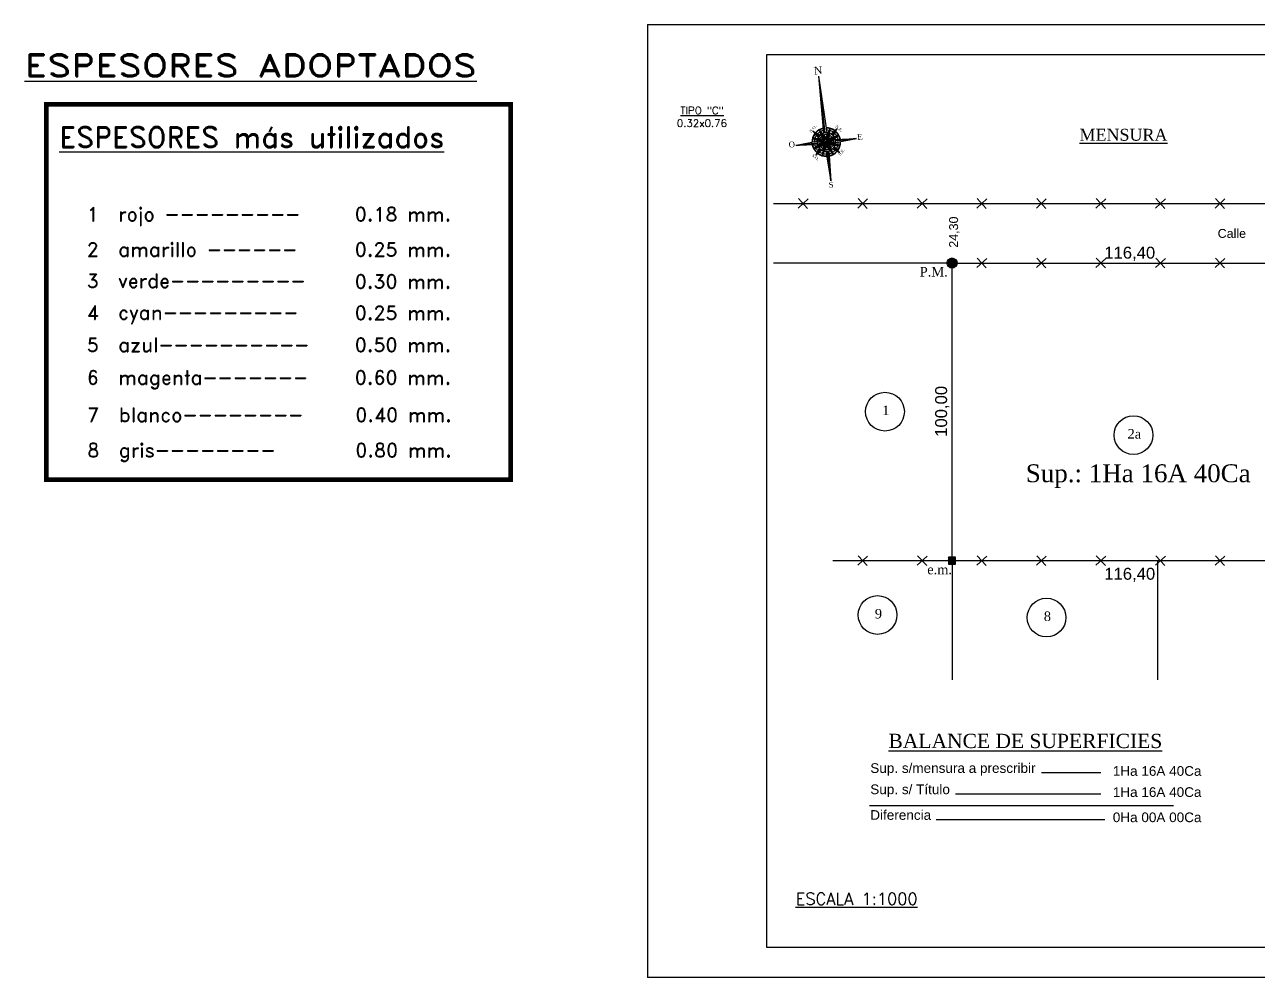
# Model space of a CAD drawing. Header units: metres. Extents: x 6347914 to 6348703, y 6121556 to 6121876.
# Drawn here: x 6347914.2 to 6348328.2, y 6121555.6 to 6121875.6 of the extents above; entities that cross this region are included whole.
import ezdxf
from ezdxf.enums import TextEntityAlignment as Align

# ---------------------------------------------------------------- set-up
doc = ezdxf.new("R2010")
doc.units = ezdxf.units.M
doc.layers.get('0').update_dxf_attribs({"linetype": 'CONTINUOUS'})
for name, color, linetype in [('0K-UBICACION', 7, 'CONTINUOUS'), ('CARATULA', 7, 'CONTINUOUS'), ('COTAS', 134, 'CONTINUOUS'), ('CROQUIS', 2, 'CONTINUOUS'), ('MEDICION', 2, 'CONTINUOUS'), ('Mensura', 7, 'CONTINUOUS'), ('OTROS', 3, 'CONTINUOUS')]:
    doc.layers.add(name, color=color, linetype=linetype)
doc.styles.add('Mensura_medio', font='arial.ttf', dxfattribs={"height": 1})
doc.styles.add('ROMAND', font='romand.shx', dxfattribs={"height": 4})
doc.styles.get("Standard").update_dxf_attribs({"font": 'times.ttf'})
doc.styles.add('style1', font='arial.ttf', dxfattribs={"height": 1})
doc.styles.add('Time New Roman', font='times.ttf')
doc.styles.add('Times New Roman', font='times.ttf')

# ---------------------------------------------------------------- blocks, each defined once
blk = doc.blocks.new('A$C155B0678')
at = {"layer": 'OTROS', "color": 7, "linetype": 'Continuous', "style": 'ROMAND'}
for s, p in [('7  blanco--------', (-0.00096, 0.01915)), ('0.40 mm.', (0.12763, 0.01915))]:
    blk.add_text(s, height=0.00675, dxfattribs=at).set_placement(p)
at = {"layer": 'OTROS', "color": 8, "linetype": 'Continuous', "style": 'ROMAND'}
for s, p in [('8  gris--------', (-0.00096, 0.00225)), ('0.80 mm.', (0.12763, 0.00225))]:
    blk.add_text(s, height=0.00675, dxfattribs=at).set_placement(p)
blk = doc.blocks.new('norte 54')
at = {"color": 2}
for p, q in [((6279.46, 2220.68), (6281.04, 2225.59)), ((6279.46, 2220.68), (6281.01, 2225.51)), ((6279.85, 2220.63), (6281.04, 2225.61)), ((6279.85, 2220.63), (6281.04, 2225.61)), ((6281.01, 2225.51), (6279.85, 2220.63)), ((6280.23, 2220.5), (6281.03, 2225.59)), ((6277.15, 2218.62), (6263.88, 2222.19)), ((6277.21, 2219), (6263.9, 2222.16)), ((6275.13, 2219.85), (6263.9, 2222.16)), ((6277.91, 2220.15), (6277.25, 2221.89)), ((6278.19, 2220.36), (6277.25, 2221.89)), ((6277.25, 2221.89), (6278.52, 2220.53)), ((6278.19, 2220.36), (6277.25, 2221.89)), ((6278.81, 2221.89), (6278.76, 2219.43)), ((6279.6, 2219.57), (6278.81, 2221.89)), ((6281.35, 2221.28), (6279.6, 2219.57)), ((6280.29, 2219.07), (6281.35, 2221.28)), ((6277.21, 2219), (6270.21, 2220.66)), ((6277.34, 2219.4), (6275.13, 2219.85)), ((6278.27, 2218.74), (6275.95, 2217.93)), ((6275.95, 2217.93), (6278.4, 2217.9)), ((6276.56, 2220.51), (6278.27, 2218.74)), ((6278.76, 2219.43), (6276.56, 2220.51)), ((6278.4, 2217.9), (6277.34, 2215.69)), ((6278.4, 2217.9), (6278.25, 2218.31)), ((6278.27, 2218.74), (6280.43, 2218.23)), ((6278.7, 2218.64), (6278.27, 2218.74)), ((6278.4, 2217.9), (6280.29, 2219.07)), ((6278.78, 2218.14), (6278.4, 2217.9)), ((6278.76, 2219.43), (6279.93, 2217.54)), ((6279, 2219.05), (6278.76, 2219.43)), ((6279.09, 2217.41), (6279.6, 2219.57)), ((6279.09, 2217.41), (6279.19, 2217.84)), ((6279.5, 2219.13), (6279.6, 2219.58)), ((6279.7, 2217.92), (6279.93, 2217.54)), ((6279.91, 2218.84), (6280.29, 2219.07)), ((6279.99, 2218.33), (6280.43, 2218.23)), ((6282.74, 2219.04), (6280.29, 2219.07)), ((6280.43, 2218.23), (6282.74, 2219.04)), ((6282.13, 2216.46), (6280.43, 2218.23)), ((6282.75, 2220.58), (6281, 2219.94)), ((6282.75, 2220.58), (6281.22, 2219.64)), ((6281.38, 2219.33), (6282.75, 2220.58)), ((6288.48, 2216.31), (6281.49, 2217.98)), ((6281.49, 2217.98), (6288.48, 2216.31)), ((6281.49, 2217.98), (6288.48, 2216.31)), ((6281.49, 2217.98), (6288.48, 2216.31)), ((6281.54, 2218.35), (6288.48, 2216.31)), ((6288.48, 2216.31), (6281.54, 2218.35)), ((6282.75, 2220.58), (6282.75, 2220.58)), ((6282.75, 2220.58), (6282.75, 2220.58)), ((6282.75, 2220.58), (6282.75, 2220.58)), ((6282.75, 2220.58), (6282.75, 2220.58)), ((6282.75, 2220.58), (6282.75, 2220.58)), ((6282.75, 2220.58), (6282.75, 2220.58)), ((6282.75, 2220.58), (6282.75, 2220.58)), ((6282.75, 2220.58), (6282.75, 2220.58)), ((6282.75, 2220.58), (6282.75, 2220.58)), ((6282.75, 2220.58), (6282.75, 2220.58)), ((6282.75, 2220.58), (6282.75, 2220.58)), ((6282.75, 2220.58), (6282.75, 2220.58)), ((6282.75, 2220.58), (6282.75, 2220.58)), ((6282.75, 2220.58), (6282.75, 2220.58)), ((6282.75, 2220.58), (6282.75, 2220.58)), ((6282.75, 2220.58), (6282.75, 2220.58)), ((6282.75, 2220.58), (6282.75, 2220.58)), ((6282.75, 2220.58), (6282.75, 2220.58)), ((6282.75, 2220.58), (6282.75, 2220.58)), ((6277.31, 2217.64), (6275.94, 2216.39)), ((6277.47, 2217.33), (6275.94, 2216.39)), ((6275.94, 2216.39), (6277.69, 2217.04)), ((6277.34, 2215.69), (6279.09, 2217.41)), ((6278.84, 2216.35), (6277.65, 2211.37)), ((6278.84, 2216.35), (6277.65, 2211.37)), ((6279.23, 2216.29), (6277.65, 2211.39)), ((6278.46, 2216.47), (6277.66, 2211.38)), ((6277.68, 2211.47), (6278.84, 2216.35)), ((6279.23, 2216.29), (6277.68, 2211.47)), ((6278.84, 2216.35), (6278.51, 2214.96)), ((6279.09, 2217.41), (6279.88, 2215.09)), ((6279.88, 2215.09), (6279.93, 2217.54)), ((6279.93, 2217.54), (6282.13, 2216.46)), ((6281.44, 2215.08), (6280.17, 2216.45)), ((6280.5, 2216.61), (6281.44, 2215.08)), ((6280.78, 2216.82), (6281.44, 2215.08)), ((6281.36, 2217.61), (6288.48, 2216.31))]:
    blk.add_line(p, q, dxfattribs=at)
at = {"color": 2, "linetype": 'Continuous'}
for p, q in [((6279.24, 2218.51), (6279.45, 2218.46)), ((6279.24, 2218.51), (6279.45, 2218.46)), ((6279.45, 2218.46), (6279.24, 2218.51)), ((6279.45, 2218.46), (6279.24, 2218.51)), ((6279.32, 2218.38), (6279.37, 2218.59)), ((6279.37, 2218.59), (6279.32, 2218.38)), ((6279.37, 2218.59), (6279.32, 2218.38)), ((6279.32, 2218.38), (6279.37, 2218.59))]:
    blk.add_line(p, q, dxfattribs=at)
at = {"color": 2}
for radius in [1.11, 1, 0.942, 0.883, 0.883, 0.883, 0.883, 0.883, 0.823, 0.823, 0.823, 0.823, 0.823, 0.823, 0.764, 0.705]:
    blk.add_circle((6279.35, 2218.49), radius, dxfattribs=at)
for radius, start, end in [(3.44, 123.3892, 160.197), (3.33, 123.821, 143.5916), (2.89, 125.8608, 141.9968), (3.44, 76.6299, 121.6299), (3.33, 99.2736, 119.3224), (2.89, 100.8937, 117.1722), (3.33, 81.8938, 98.5916), (2.89, 83.4113, 96.9968), (2.89, 56.2631, 69.8486), (3.33, 54.6683, 71.366), (3.44, 33.4825, 71.6881), (2.89, 36.0877, 52.3661), (3.33, 33.9375, 53.9863), (3.44, 172.3231, 209.8707), (3.33, 172.5745, 188.9863), (3.33, 189.6683, 209.4388), (3.33, 144.2736, 159.9171), (2.89, 173.7577, 187.3661), (2.89, 191.2631, 207.399), (2.89, 145.8937, 158.5995), (2.2, 166.6299, 183.5335), (2.2, 149.7263, 166.6299), (2.2, 195.0345, 228.5335), (1.78, 166.6299, 179.6151), (1.78, 153.6447, 166.6299), (1.78, 198.888, 224.6151), (2.2, 104.7263, 138.2253), (1.78, 108.6447, 134.3718), (1.11, 166.6299, 256.6299), (1.11, 76.6299, 166.6299), (0.666, 166.6299, 256.6299), (0.666, 76.6299, 166.6299), (1.11, 256.6299, 346.6299), (0.666, 256.6299, 346.6299), (2.2, 76.6299, 93.2253), (1.78, 76.6299, 89.3718), (2.2, 76.6299, 86.9963), (0.666, 346.6299, 76.6299), (1.11, 346.6299, 76.6299), (1.78, 63.888, 76.6299), (2.2, 60.0345, 76.6299), (1.78, 18.888, 44.6151), (2.2, 15.0345, 48.5335), (1.78, 332.34, 346.6299), (1.78, 346.6299, 359.6151), (2.2, 329.7263, 346.6299), (2.2, 346.6299, 3.5335), (2.2, 346.6299, 356.4413), (2.89, 11.2631, 27.399), (2.89, 353.3673, 7.3661), (3.33, 9.6683, 29.4388), (3.44, 351.7859, 29.8707), (3.33, 352.063, 8.9863), (3.44, 213.4825, 251.6881), (3.33, 213.9375, 233.9863), (2.89, 216.0877, 232.3661), (3.33, 234.6683, 251.366), (2.89, 236.2631, 249.8486), (2.2, 240.0345, 256.6299), (1.78, 243.888, 256.6299), (2.2, 256.6299, 266.9963), (2.2, 256.6299, 273.2253), (3.44, 261.5718, 299.7774), (3.33, 261.8938, 278.5916), (1.78, 256.6299, 269.3718), (2.89, 263.4113, 276.9968), (3.33, 279.2736, 299.3224), (2.89, 280.8937, 297.1722), (1.78, 288.6447, 315.7428), (2.2, 284.7263, 318.2253), (2.89, 305.8608, 321.9968), (3.33, 303.821, 323.5916), (3.44, 303.3892, 341.2607), (2.89, 325.8937, 339.6129), (3.33, 324.2736, 340.9721)]:
    blk.add_arc((6279.35, 2218.49), radius, start, end, dxfattribs=at)
for points in [[(6279.46, 2220.68), (6281.01, 2225.51), (6279.85, 2220.63), (6281.01, 2225.51)], [(6277.15, 2218.62), (6277.21, 2219), (6263.9, 2222.16)], [(6278.19, 2220.36), (6277.25, 2221.89), (6278.52, 2220.53), (6277.25, 2221.89)], [(6278.76, 2219.43), (6279.6, 2219.57), (6278.81, 2221.89)], [(6279.6, 2219.57), (6280.29, 2219.07), (6281.35, 2221.28)], [(6278.4, 2217.9), (6278.27, 2218.74), (6275.95, 2217.93)], [(6278.27, 2218.74), (6278.76, 2219.43), (6276.56, 2220.51)], [(6279.09, 2217.41), (6278.4, 2217.9), (6277.34, 2215.69)], [(6280.43, 2218.23), (6279.93, 2217.54), (6282.13, 2216.46)], [(6280.29, 2219.07), (6280.43, 2218.23), (6282.74, 2219.04)], [(6281, 2219.94), (6281.22, 2219.64), (6282.75, 2220.58)], [(6281.54, 2218.35), (6288.46, 2216.29), (6281.49, 2217.98), (6288.46, 2216.29)], [(6288.48, 2216.31), (6281.49, 2217.98), (6288.48, 2216.31), (6288.46, 2216.29)], [(6277.69, 2217.04), (6275.94, 2216.39), (6277.47, 2217.33), (6275.94, 2216.39)], [(6279.23, 2216.29), (6278.84, 2216.35), (6277.68, 2211.47)], [(6279.93, 2217.54), (6279.09, 2217.41), (6279.88, 2215.09)], [(6280.17, 2216.45), (6281.44, 2215.08), (6280.5, 2216.61), (6281.44, 2215.08)]]:
    blk.add_solid(points, dxfattribs=at)
at = {"color": 2, "style": 'Time New Roman'}
for s, height, rotation, p in [('E', 1.39, 76.6299, (6281.46, 2225.69)), ('N.E.', 0.697, 31.6299, (6276.69, 2221.65)), ('S.E.', 0.697, 121.6299, (6283.62, 2220.54)), ('N.O.', 0.697, 121.6299, (6276.13, 2215.82)), ('S.O.', 0.697, 31.6299, (6281.29, 2214.02)), ('S', 1.39, 76.6299, (6289.93, 2215.35)), ('O', 1.39, 76.6299, (6277.58, 2209.6))]:
    blk.add_text(s, height=height, rotation=rotation, dxfattribs=at).set_placement(p)
at = {"color": 3, "style": 'Time New Roman'}
blk.add_text('N', height=1.86, rotation=76.6299, dxfattribs=at).set_placement((6263.18, 2221.27))

msp = doc.modelspace()

# ---------------------------------------------------------------- hatches: boundary and pattern name
h = msp.add_hatch()
h.set_pattern_fill('ANSI31', color=1, scale=0.02, style=0)
h.set_pattern_definition([(45, (6348389.416535, 6121215.689225), (-0.044901281, 0.044901281), [])])
h.paths.add_polyline_path([(6348225.63, 6121695.56), (6348225.63, 6121696.76), (6348224.43, 6121696.76), (6348224.43, 6121694.36), (6348225.63, 6121694.36)])
h.paths.add_polyline_path([(6348226.83, 6121695.56), (6348225.63, 6121695.56), (6348225.63, 6121694.36), (6348226.83, 6121694.36)])
h.paths.add_polyline_path([(6348226.83, 6121696.76), (6348225.63, 6121696.76), (6348225.63, 6121695.56), (6348226.83, 6121695.56)])
at = {"layer": '0K-UBICACION'}
h = msp.add_hatch(color=1, dxfattribs=at)
h.paths.add_polyline_path([(6348223.94, 6121795.56), (6348225.63, 6121795.56), (6348227.33, 6121795.56, 1)])
h.paths.add_polyline_path([(6348227.33, 6121795.56), (6348225.63, 6121795.56), (6348225.63, 6121793.86, 0.414214)])
h.paths.add_polyline_path([(6348225.63, 6121793.86), (6348225.63, 6121795.56), (6348223.94, 6121795.56, 0.414214)])

# ---------------------------------------------------------------- linework, layer by layer
at = {"color": 2}
for p, q in [((6348226.83, 6121694.36), (6348226.83, 6121696.76)), ((6348224.43, 6121694.36), (6348226.83, 6121694.36)), ((6348255.65, 6121624.39), (6348275.65, 6121624.39)), ((6348226.75, 6121617.3), (6348275.65, 6121617.3)), ((6348220.33, 6121608.64), (6348277, 6121608.64))]:
    msp.add_line(p, q, dxfattribs=at)
msp.add_lwpolyline([(6348226.83, 6121696.76), (6348224.43, 6121696.76), (6348224.43, 6121694.36), (6348226.83, 6121694.36)], close=True, dxfattribs=at)
for centre, radius in [((6348225.63, 6121795.56), 1.7), ((6348203.11, 6121745.63), 6.51), ((6348286.57, 6121737.75), 6.51), ((6348200.62, 6121677.33), 6.51), ((6348257.37, 6121676.46), 6.51)]:
    msp.add_circle(centre, radius, dxfattribs=at)
at = {"layer": '0K-UBICACION', "color": 1}
for p, q in [((6348173.97, 6121814.03), (6348177.27, 6121817.09)), ((6348177.15, 6121813.91), (6348174.09, 6121817.21)), ((6348193.97, 6121814.03), (6348197.27, 6121817.09)), ((6348197.15, 6121813.91), (6348194.09, 6121817.21)), ((6348213.97, 6121814.03), (6348217.27, 6121817.09)), ((6348217.15, 6121813.91), (6348214.09, 6121817.21)), ((6348233.97, 6121814.03), (6348237.27, 6121817.09)), ((6348237.15, 6121813.91), (6348234.09, 6121817.21)), ((6348253.97, 6121814.03), (6348257.27, 6121817.09)), ((6348257.15, 6121813.91), (6348254.09, 6121817.21)), ((6348273.97, 6121814.03), (6348277.27, 6121817.09)), ((6348277.15, 6121813.91), (6348274.09, 6121817.21)), ((6348293.97, 6121814.03), (6348297.27, 6121817.09)), ((6348297.15, 6121813.91), (6348294.09, 6121817.21)), ((6348313.97, 6121814.03), (6348317.27, 6121817.09)), ((6348317.15, 6121813.91), (6348314.09, 6121817.21)), ((6348233.97, 6121794.03), (6348237.27, 6121797.09)), ((6348237.15, 6121793.91), (6348234.09, 6121797.21)), ((6348253.97, 6121794.03), (6348257.27, 6121797.09)), ((6348257.15, 6121793.91), (6348254.09, 6121797.21)), ((6348273.97, 6121794.03), (6348277.27, 6121797.09)), ((6348277.15, 6121793.91), (6348274.09, 6121797.21)), ((6348293.97, 6121794.03), (6348297.27, 6121797.09)), ((6348297.15, 6121793.91), (6348294.09, 6121797.21)), ((6348313.97, 6121794.03), (6348317.27, 6121797.09)), ((6348317.15, 6121793.91), (6348314.09, 6121797.21)), ((6348193.97, 6121694.03), (6348197.27, 6121697.09)), ((6348197.15, 6121693.91), (6348194.09, 6121697.21)), ((6348213.97, 6121694.03), (6348217.27, 6121697.09)), ((6348217.15, 6121693.91), (6348214.09, 6121697.21)), ((6348233.97, 6121694.03), (6348237.27, 6121697.09)), ((6348237.15, 6121693.91), (6348234.09, 6121697.21)), ((6348253.97, 6121694.03), (6348257.27, 6121697.09)), ((6348257.15, 6121693.91), (6348254.09, 6121697.21)), ((6348273.97, 6121694.03), (6348277.27, 6121697.09)), ((6348277.15, 6121693.91), (6348274.09, 6121697.21)), ((6348293.97, 6121694.03), (6348297.27, 6121697.09)), ((6348297.15, 6121693.91), (6348294.09, 6121697.21)), ((6348313.97, 6121694.03), (6348317.27, 6121697.09)), ((6348317.15, 6121693.91), (6348314.09, 6121697.21))]:
    msp.add_line(p, q, dxfattribs=at)
at = {"layer": '0K-UBICACION', "color": 2}
for p, q in [((6348165.63, 6121815.56), (6348402.03, 6121815.56)), ((6348225.63, 6121795.56), (6348165.63, 6121795.56)), ((6348225.63, 6121695.56), (6348185.63, 6121695.56)), ((6348225.63, 6121695.56), (6348225.63, 6121655.56)), ((6348294.63, 6121695.56), (6348294.63, 6121655.56))]:
    msp.add_line(p, q, dxfattribs=at)
at = {"layer": '0K-UBICACION', "color": 5}
for p, q in [((6348225.63, 6121795.56), (6348342.03, 6121795.56)), ((6348225.63, 6121695.56), (6348225.63, 6121795.56)), ((6348342.03, 6121695.56), (6348225.63, 6121695.56))]:
    msp.add_line(p, q, dxfattribs=at)
at = {"layer": 'CARATULA', "color": 1, "linetype": 'Continuous'}
for p in [(6348123.39, 6121875.62), (6348523.39, 6121555.62)]:
    msp.add_line(p, (6348123.39, 6121555.62), dxfattribs=at)
at = {"layer": 'CARATULA', "color": 1}
msp.add_line((6348123.39, 6121875.62), (6348523.39, 6121875.62), dxfattribs=at)
at = {"layer": 'CARATULA', "color": 8, "linetype": 'Continuous'}
for p, q in [((6348163.39, 6121565.62), (6348163.39, 6121865.62)), ((6348163.39, 6121865.62), (6348523.39, 6121865.62)), ((6348523.39, 6121565.62), (6348163.39, 6121565.62))]:
    msp.add_line(p, q, dxfattribs=at)
at = {"layer": 'MEDICION', "color": 7}
msp.add_line((6348197.95, 6121613.29), (6348300.02, 6121613.29), dxfattribs=at)
at = {"layer": 'OTROS', "color": 2, "linetype": 'Continuous', "const_width": 1.57}
msp.add_lwpolyline([(6347921.47, 6121848.84), (6348077.42, 6121848.84), (6348077.42, 6121722.78), (6347921.47, 6121722.78)], close=True, dxfattribs=at)

# ---------------------------------------------------------------- block references
at = {"layer": 'CARATULA', "color": 0, "xscale": 700, "yscale": 700, "zscale": 700}
msp.add_blockref('A$C155B0678', (6347935.9, 6121728.76), dxfattribs=at)
at = {"layer": 'Mensura', "xscale": 1.40000000005793, "yscale": 1.40000000005793, "zscale": 1.40000000005793, "rotation": 289.8767340057374}
msp.add_blockref('norte 54', (6342273.61, 6129047.57), dxfattribs=at)

# ---------------------------------------------------------------- texts
at = {"color": 1, "style": 'Time New Roman'}
for s, p in [('P.M.', (6348214.8, 6121791.02)), ('e.m.', (6348217.31, 6121691.02))]:
    msp.add_text(s, height=3.2, dxfattribs=at).set_placement(p)
at = {"color": 3}
msp.add_text('Sup.: 1Ha 16A 40Ca', height=6, dxfattribs=at).set_placement((6348288.16, 6121721.94), align=Align.CENTER)
at = {"layer": 'CARATULA', "color": 2, "style": 'ROMAND'}
for s, p in [('%%uTIPO "C"', (6348134.41, 6121845.55)), ('0.32x0.76', (6348133.23, 6121841.25))]:
    msp.add_text(s, height=2.5, dxfattribs=at).set_placement(p)
at = {"layer": 'CARATULA', "color": 3, "linetype": 'Continuous', "style": 'ROMAND'}
msp.add_text('%%UESCALA 1:1000', height=4, dxfattribs=at).set_placement((6348173.11, 6121580.02))
at = {"layer": 'COTAS', "color": 2}
for s, p in [('1', (6348203.4, 6121746.07)), ('2a', (6348286.86, 6121738.19)), ('9', (6348200.92, 6121677.77)), ('8', (6348257.67, 6121676.9))]:
    msp.add_text(s, height=3.2, rotation=359.347, dxfattribs=at).set_placement(p, align=Align.MIDDLE_CENTER)
at = {"layer": 'CROQUIS', "style": 'Times New Roman'}
for s, height, p in [('%%UMENSURA', 4, (6348283.21, 6121836.63)), ('%%UBALANCE DE SUPERFICIES', 4.784, (6348250.26, 6121632.64))]:
    msp.add_text(s, height=height, dxfattribs=at).set_placement(p, align=Align.CENTER)
at = {"layer": 'MEDICION', "color": 2, "style": 'style1'}
for s, p in [('1Ha 16A 40Ca', (6348309.41, 6121623.31)), ('1Ha 16A 40Ca', (6348309.41, 6121616.22)), ('0Ha 00A 00Ca', (6348309.41, 6121607.75))]:
    msp.add_text(s, height=3.25, dxfattribs=at).set_placement(p, align=Align.RIGHT)
at = {"layer": 'MEDICION', "color": 2, "char_height": 3.25, "attachment_point": 1, "style": 'style1'}
for s, insert, width in [('Sup. s/mensura a prescribir', (6348198.18, 6121627.54), 59.776), ('Sup. s/ Título', (6348198.18, 6121620.4), 51.1162), ('Diferencia', (6348198.18, 6121611.78), 36.3861)]:
    msp.add_mtext(s, dxfattribs=dict(at, insert=insert, width=width))
at = {"layer": 'Mensura', "color": 2, "style": 'Mensura_medio'}
msp.add_text('24,30', height=3, rotation=90, dxfattribs=at).set_placement((6348226.17, 6121805.93), align=Align.MIDDLE_CENTER)
msp.add_text('Calle', height=3, dxfattribs=at).set_placement((6348319.61, 6121805.5), align=Align.MIDDLE_CENTER)
at = {"layer": 'Mensura', "color": 2, "char_height": 4, "attachment_point": 5, "style": 'Mensura_medio'}
for insert in [(6348285.32, 6121798.66), (6348285.32, 6121690.81)]:
    msp.add_mtext('116,40', dxfattribs=dict(at, insert=insert))
at = {"layer": 'Mensura', "color": 2, "insert": (6348222.34, 6121745.73), "char_height": 4, "attachment_point": 5, "rotation": 90, "style": 'Mensura_medio'}
msp.add_mtext('100,00', dxfattribs=at)
at = {"layer": 'OTROS', "color": 3, "linetype": 'Continuous', "style": 'ROMAND', "width": 1.25}
msp.add_text('%%UESPESORES ADOPTADOS', height=7.5, dxfattribs=at).set_placement((6347914.19, 6121858.16))
at = {"layer": 'OTROS', "color": 2, "linetype": 'Continuous', "style": 'ROMAND'}
for s, height, p in [('%%UESPESORES más utilizados', 7, (6347925.82, 6121834.31)), ('2  amarillo ------', 4.725, (6347935.04, 6121797.72)), ('0.25 mm.', 4.725, (6348025.05, 6121797.72))]:
    msp.add_text(s, height=height, dxfattribs=at).set_placement(p)
at = {"layer": 'OTROS', "color": 1, "linetype": 'Continuous', "style": 'ROMAND'}
for s, p in [('1  rojo ---------', (6347935.04, 6121809.61)), ('0.18 mm.', (6348025.05, 6121809.61))]:
    msp.add_text(s, height=4.725, dxfattribs=at).set_placement(p)
at = {"layer": 'OTROS', "color": 3, "linetype": 'Continuous', "style": 'ROMAND'}
for s, p in [('3  verde---------', (6347935.04, 6121787.18)), ('0.30 mm.', (6348025.05, 6121786.95))]:
    msp.add_text(s, height=4.725, dxfattribs=at).set_placement(p)
at = {"layer": 'OTROS', "color": 4, "linetype": 'Continuous', "style": 'ROMAND'}
for s, p in [('4  cyan---------', (6347935.04, 6121776.56)), ('0.25 mm.', (6348025.05, 6121776.46))]:
    msp.add_text(s, height=4.725, dxfattribs=at).set_placement(p)
at = {"layer": 'OTROS', "color": 5, "linetype": 'Continuous', "style": 'ROMAND'}
for s, p in [('5  azul----------', (6347935.04, 6121765.7)), ('0.50 mm.', (6348025.05, 6121765.7))]:
    msp.add_text(s, height=4.725, dxfattribs=at).set_placement(p)
at = {"layer": 'OTROS', "color": 6, "linetype": 'Continuous', "style": 'ROMAND'}
for s, p in [('6  magenta-------', (6347935.04, 6121754.72)), ('0.60 mm.', (6348025.05, 6121754.72))]:
    msp.add_text(s, height=4.725, dxfattribs=at).set_placement(p)

doc.saveas('drawing.dxf')
